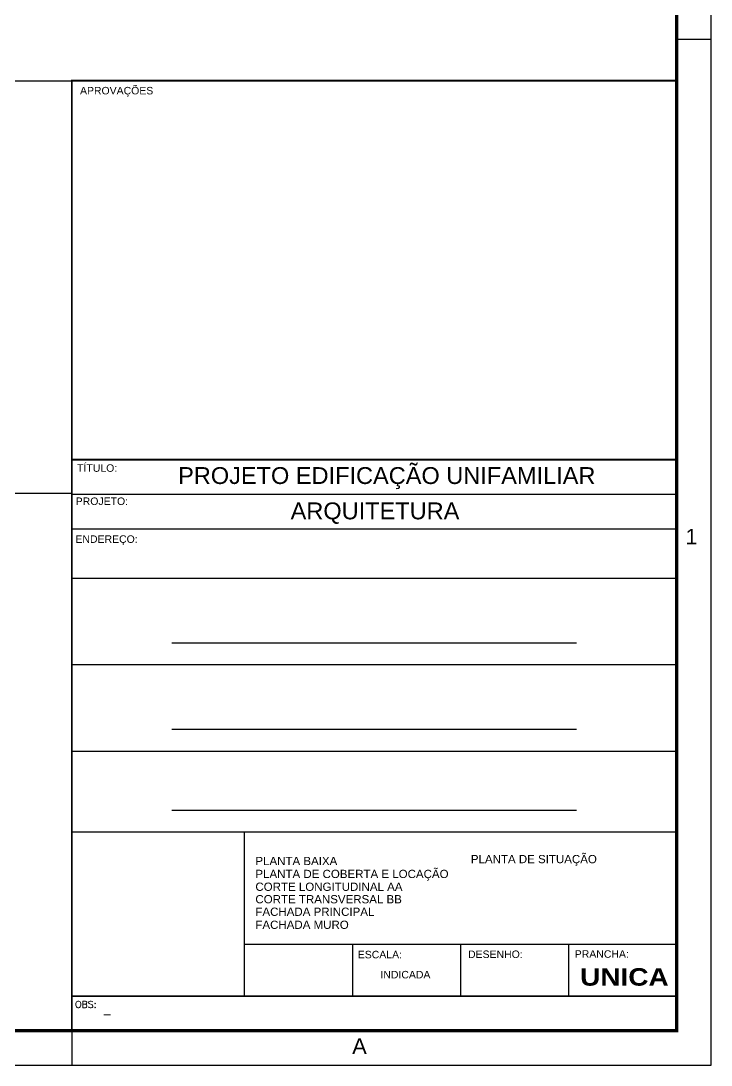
# Model space of a CAD drawing. Header units: millimetres. Extents: x 3724 to 8454, y 143 to 322.
# Drawn here: x 3772.15 to 3787.13, y 142.71 to 165.38 of the extents above; entities that cross this region are included whole.
import ezdxf
from ezdxf.enums import TextEntityAlignment as Align

# ---------------------------------------------------------------- set-up
doc = ezdxf.new("R2010")
doc.units = ezdxf.units.MM
doc.header["$LTSCALE"] = 20
for name, color, linetype in [('A-PEN-R', 1, 'Continuous'), ('E-TXT-Y', 2, 'Continuous'), ('MOLHO', 9, 'Continuous'), ('P2', 1, 'Continuous'), ('TEXTO', 7, 'Continuous')]:
    doc.layers.add(name, color=color, linetype=linetype)
doc.styles.add('ADITIVOCAD', font='ROMANS.shx')
doc.styles.add('ARIAL', font='arial.ttf', dxfattribs={"height": 2})
doc.styles.add('ARIALB', font='')
doc.styles.get('ARIALB').set_extended_font_data('Arial Black')

# ---------------------------------------------------------------- blocks, each defined once
blk = doc.blocks.new('PRANCHA')
at = {"color": 1}
for p, q in [((83.1, 29.7), (84.1, 29.7)), ((65.6, 1), (65.6, 0)), ((65.6, 1), (65.6, 0))]:
    blk.add_line(p, q, dxfattribs=at)
blk.add_lwpolyline([(0, 0), (84.1, 0), (84.1, 59.4), (0, 59.4)], close=True, dxfattribs=at)
at = {"color": 4, "const_width": 0.1}
blk.add_lwpolyline([(2.5, 58.4), (83.1, 58.4), (83.1, 1), (2.5, 1)], close=True, dxfattribs=at)
at = {"color": 50, "linetype": 'Continuous', "style": 'ARIAL'}
for s, p in [('1', (83.531, 15.3)), ('A', (73.925, 0.55))]:
    blk.add_text(s, height=0.45, dxfattribs=at).set_placement(p, align=Align.MIDDLE)

msp = doc.modelspace()

# ---------------------------------------------------------------- linework, layer by layer
at = {"layer": 'A-PEN-R'}
for p, q in [((3773.251, 155.101), (3786.376, 155.101)), ((3773.251, 154.351), (3786.376, 154.351)), ((3773.251, 153.275), (3786.376, 153.275)), ((3775.426, 151.876), (3784.201, 151.876)), ((3773.251, 151.4), (3786.376, 151.4)), ((3775.426, 150.001), (3784.201, 150.001)), ((3773.251, 149.525), (3786.376, 149.525)), ((3775.426, 148.244), (3784.201, 148.244)), ((3773.251, 147.768), (3786.376, 147.768)), ((3777.001, 144.205), (3777.001, 147.768)), ((3777.001, 145.33), (3786.376, 145.33)), ((3779.344, 145.33), (3779.344, 144.205)), ((3781.688, 145.33), (3781.688, 144.205)), ((3784.032, 145.33), (3784.032, 144.205))]:
    msp.add_line(p, q, dxfattribs=at)
at = {"layer": 'A-PEN-R', "const_width": 0.0375}
msp.add_lwpolyline([(3773.251, 143.455), (3786.376, 143.455), (3786.376, 164.08), (3773.251, 164.08)], close=True, dxfattribs=at)
for points in [[(3773.251, 155.851), (3786.376, 155.851)], [(3773.251, 144.205), (3786.376, 144.205)]]:
    msp.add_lwpolyline(points, dxfattribs=at)
at = {"layer": 'P2'}
for p, q in [((3756.604, 164.08), (3773.251, 164.08)), ((3773.251, 155.113), (3725.926, 155.113))]:
    msp.add_line(p, q, dxfattribs=at)

# ---------------------------------------------------------------- block references
at = {"xscale": 0.75, "yscale": 0.75, "zscale": 0.75}
msp.add_blockref('PRANCHA', (3724.051, 142.705), dxfattribs=at)

# ---------------------------------------------------------------- texts
at = {"color": 3, "style": 'ADITIVOCAD'}
for s, height, p in [('OBS:', 0.15, (3773.322, 143.947)), ('-', 0.188, (3773.914, 143.719))]:
    msp.add_text(s, height=height, dxfattribs=at).set_placement(p)
at = {"layer": 'E-TXT-Y', "style": 'ARIAL'}
for s, p in [('PROJETO EDIFICAÇÃO UNIFAMILIAR', (3775.559, 155.323)), ('ARQUITETURA', (3778.001, 154.556))]:
    msp.add_text(s, height=0.36579, dxfattribs=at).set_placement(p)
at = {"layer": 'MOLHO', "color": 3, "style": 'ARIALB'}
msp.add_text('UNICA', height=0.3797, dxfattribs=at).set_placement((3784.283, 144.43))
at = {"layer": 'TEXTO', "color": 3, "style": 'ARIAL'}
for s, height, p in [('APROVAÇÕES ', 0.16257, (3773.43, 163.782)), ('TÍTULO: ', 0.1626, (3773.367, 155.588)), ('PROJETO: ', 0.1626, (3773.337, 154.867)), ('ENDEREÇO:', 0.1626, (3773.331, 154.045)), ('PLANTA BAIXA ', 0.17883, (3777.236, 147.048)), ('PLANTA DE SITUAÇÃO', 0.17883, (3781.912, 147.089)), ('PLANTA DE COBERTA E LOCAÇÃO', 0.17883, (3777.236, 146.767)), ('CORTE LONGITUDINAL AA', 0.17883, (3777.236, 146.489)), ('CORTE TRANSVERSAL BB', 0.17883, (3777.236, 146.218)), ('FACHADA PRINCIPAL', 0.17883, (3777.236, 145.946)), ('FACHADA MURO', 0.17883, (3777.236, 145.663)), ('ESCALA: ', 0.1626, (3779.458, 145.024)), ('DESENHO:', 0.1626, (3781.851, 145.031)), ('PRANCHA:', 0.1626, (3784.167, 145.036)), ('INDICADA', 0.1626, (3779.949, 144.588))]:
    msp.add_text(s, height=height, dxfattribs=at).set_placement(p)

doc.saveas('drawing.dxf')
